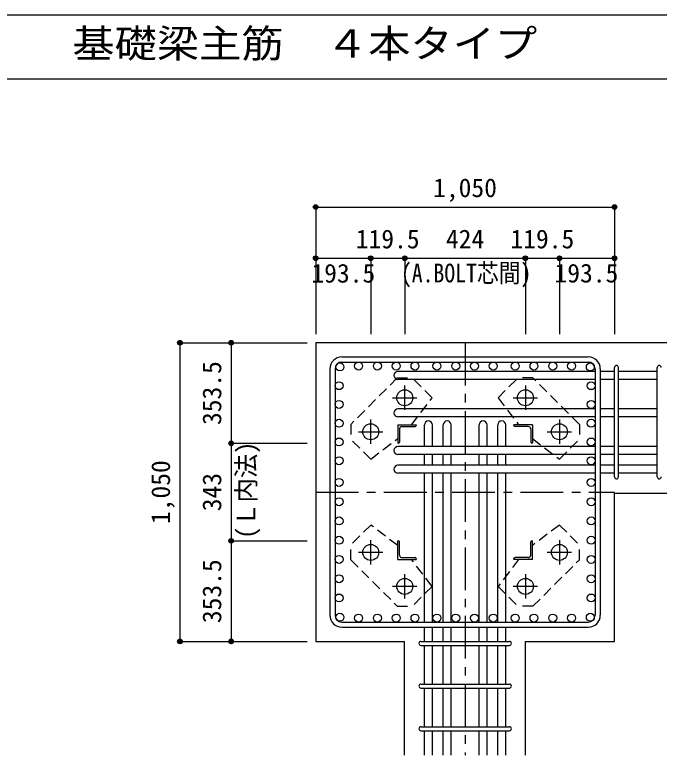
# Model space of a CAD drawing. Units: millimetres at full size, sheet at 1:30. Extents: x -5973 to 5954, y -4195 to 4201.
# Drawn here: x -1030 to 1234, y 1598 to 4201 of the extents above; entities that cross this region are included whole.
import ezdxf
from ezdxf.enums import TextEntityAlignment as Align

# ---------------------------------------------------------------- set-up
doc = ezdxf.new("R2010")
doc.units = ezdxf.units.MM
doc.header["$LTSCALE"] = 30
doc.header["$PDMODE"] = 32
doc.header["$PDSIZE"] = 15
doc.linetypes.add('CHAIN1', pattern=[8, 5, -1, 1, -1])
doc.linetypes.add('DASHED1', pattern=[1.8, 1.2, -0.6])
for name, color, linetype in [('0-1', 2, 'Continuous'), ('0-2', 4, 'Continuous'), ('0-3', 3, 'Continuous'), ('0-4', 7, 'Continuous'), ('0-5', 7, 'Continuous'), ('0-6', 7, 'Continuous'), ('0-7', 4, 'Continuous'), ('0-9', 4, 'DASHED1'), ('0-D', 4, 'Continuous'), ('6-7_文字', 7, 'Continuous'), ('F-0_枠', 6, 'Continuous')]:
    doc.layers.add(name, color=color, linetype=linetype)
doc.styles.add('ＭＳ ゴシック', font='')
doc.styles.get('ＭＳ ゴシック').set_extended_font_data('MS Gothic')

msp = doc.modelspace()

# ---------------------------------------------------------------- linework, layer by layer
at = {"layer": '0-1'}
for p, q in [((27.44, 3048.3), (27.44, 1998.3)), ((1477.44, 3048.3), (27.44, 3048.3)), ((1077.44, 2519.87), (1477.44, 2519.87)), ((1077.44, 1998.3), (1077.44, 2519.87)), ((27.44, 1998.3), (339.94, 1998.3)), ((339.94, 1598.3), (339.94, 1998.3))]:
    msp.add_line(p, q, dxfattribs=at)
msp.add_lwpolyline([(764.94, 1598.3), (764.94, 1998.3), (1077.44, 1998.3)], dxfattribs=at)
at = {"layer": '0-2', "linetype": 'CHAIN1'}
for p, q in [((340.44, 2812.1), (340.44, 2897.6)), ((764.44, 2897.6), (764.44, 2812.1)), ((297.64, 2854.8), (383.14, 2854.8)), ((721.74, 2854.8), (807.24, 2854.8)), ((220.94, 2692.6), (220.94, 2778.1)), ((883.94, 2778.1), (883.94, 2692.6)), ((178.14, 2735.3), (263.64, 2735.3)), ((841.24, 2735.3), (926.74, 2735.3)), ((220.94, 2268.5), (220.94, 2354)), ((883.94, 2354), (883.94, 2268.5)), ((263.64, 2311.3), (178.14, 2311.3)), ((926.74, 2311.3), (841.24, 2311.3)), ((340.44, 2149), (340.44, 2234.5)), ((764.44, 2234.5), (764.44, 2149)), ((383.14, 2191.8), (297.64, 2191.8)), ((807.24, 2191.8), (721.74, 2191.8))]:
    msp.add_line(p, q, dxfattribs=at)
at = {"layer": '0-2'}
for p, q in [((315.94, 2759.8), (380.94, 2759.8)), ((315.94, 2759.8), (315.94, 2694.8)), ((380.94, 2759.8), (380.94, 2757.8)), ((788.94, 2759.8), (723.94, 2759.8)), ((723.94, 2757.8), (723.94, 2759.8)), ((788.94, 2759.8), (788.94, 2694.8)), ((321.94, 2745.3), (321.94, 2698.8)), ((330.44, 2753.8), (376.94, 2753.8)), ((774.44, 2753.8), (727.94, 2753.8)), ((782.94, 2745.3), (782.94, 2698.8)), ((317.94, 2694.8), (315.94, 2694.8)), ((788.94, 2694.8), (786.94, 2694.8)), ((315.94, 2351.8), (317.94, 2351.8)), ((315.94, 2286.8), (315.94, 2351.8)), ((321.94, 2301.3), (321.94, 2347.8)), ((782.94, 2301.3), (782.94, 2347.8)), ((786.94, 2351.8), (788.94, 2351.8)), ((788.94, 2286.8), (788.94, 2351.8)), ((330.44, 2292.8), (376.94, 2292.8)), ((774.44, 2292.8), (727.94, 2292.8)), ((315.94, 2286.8), (380.94, 2286.8)), ((380.94, 2288.8), (380.94, 2286.8)), ((723.94, 2286.8), (723.94, 2288.8)), ((788.94, 2286.8), (723.94, 2286.8))]:
    msp.add_line(p, q, dxfattribs=at)
at = {"layer": '0-2', "color": 3}
for centre in [(340.44, 2854.8), (764.44, 2854.8), (220.94, 2735.3), (883.94, 2735.3), (220.94, 2311.3), (883.94, 2311.3), (340.44, 2191.8), (764.44, 2191.8)]:
    msp.add_circle(centre, 28, dxfattribs=at)
at = {"layer": '0-2'}
for centre, radius, start, end in [((330.44, 2745.3), 8.5, 90, 180), ((376.94, 2757.8), 4, 270, 0), ((727.94, 2757.8), 4, 180, 270), ((774.44, 2745.3), 8.5, 0, 90), ((317.94, 2698.8), 4, 270, 0), ((786.94, 2698.8), 4, 180, 270), ((317.94, 2347.8), 4, 0, 90), ((786.94, 2347.8), 4, 90, 180), ((330.44, 2301.3), 8.5, 180, 270), ((376.94, 2288.8), 4, 0, 90), ((727.94, 2288.8), 4, 90, 180), ((774.44, 2301.3), 8.5, 270, 0)]:
    msp.add_arc(centre, radius, start, end, dxfattribs=at)
at = {"layer": '0-3'}
for centre in [(112.37, 2963.37), (178.37, 2966.3), (244.37, 2966.3), (310.37, 2966.3), (376.37, 2966.3), (453.44, 2966.3), (519.44, 2966.3), (585.44, 2966.3), (651.44, 2966.3), (728.51, 2966.3), (794.51, 2966.3), (860.51, 2966.3), (926.51, 2966.3), (992.51, 2963.37), (109.44, 2897.37), (995.44, 2897.37), (109.44, 2831.37), (995.44, 2831.37), (109.44, 2765.37), (995.44, 2765.37), (109.44, 2699.37), (995.44, 2699.37), (109.44, 2633.37), (995.44, 2633.37), (109.44, 2557.15), (995.44, 2557.15), (109.44, 2489.45), (995.44, 2489.45), (109.44, 2421.74), (995.44, 2421.74), (109.44, 2354.04), (995.44, 2354.04), (109.44, 2286.34), (995.44, 2286.34), (109.44, 2218.63), (995.44, 2218.63), (109.44, 2150.93), (995.44, 2150.93), (112.37, 2083.23), (178.37, 2080.3), (244.37, 2080.3), (310.37, 2080.3), (376.37, 2080.3), (453.44, 2080.3), (519.44, 2080.3), (585.44, 2080.3), (651.44, 2080.3), (728.51, 2080.3), (794.51, 2080.3), (860.51, 2080.3), (926.51, 2080.3), (992.51, 2083.23)]:
    msp.add_circle(centre, 14, dxfattribs=at)
at = {"layer": '0-4'}
for p, q in [((119.44, 2998.3), (985.44, 2998.3)), ((119.44, 2980.3), (985.44, 2980.3)), ((77.44, 2956.3), (77.44, 2090.3)), ((95.44, 2956.3), (95.44, 2090.3)), ((1009.44, 2956.3), (1009.44, 2090.3)), ((1027.44, 2956.3), (1027.44, 2090.3)), ((119.44, 2066.3), (985.44, 2066.3)), ((119.44, 2048.3), (985.44, 2048.3))]:
    msp.add_line(p, q, dxfattribs=at)
for centre, radius, start, end in [((119.44, 2956.3), 42, 90, 180), ((985.44, 2956.3), 42, 0, 90), ((119.44, 2956.3), 24, 90, 180), ((985.44, 2956.3), 24, 0, 90), ((119.44, 2090.3), 42, 180, 270), ((119.44, 2090.3), 24, 180, 270), ((985.44, 2090.3), 42, 270, 0), ((985.44, 2090.3), 24, 270, 0)]:
    msp.add_arc(centre, radius, start, end, dxfattribs=at)
at = {"layer": '0-5'}
for p, q in [((1009.44, 2947.37), (316.44, 2947.37)), ((1077.44, 2947.37), (1027.44, 2947.37)), ((1227.44, 2947.37), (1091.44, 2947.37)), ((1009.44, 2919.37), (316.44, 2919.37)), ((1077.44, 2919.37), (1027.44, 2919.37)), ((1227.44, 2919.37), (1091.44, 2919.37)), ((1009.44, 2815.37), (316.44, 2815.37)), ((1077.44, 2815.37), (1027.44, 2815.37)), ((1227.44, 2815.37), (1091.44, 2815.37)), ((1009.44, 2787.37), (316.44, 2787.37)), ((1077.44, 2787.37), (1027.44, 2787.37)), ((1227.44, 2787.37), (1091.44, 2787.37)), ((409.44, 2683.37), (409.44, 2759.3)), ((437.44, 2683.37), (437.44, 2759.3)), ((475.44, 2683.37), (475.44, 2759.3)), ((503.44, 2683.37), (503.44, 2759.3)), ((601.44, 2683.37), (601.44, 2759.3)), ((629.44, 2683.37), (629.44, 2759.3)), ((667.44, 2683.37), (667.44, 2759.3)), ((695.44, 2683.37), (695.44, 2759.3)), ((1009.44, 2683.37), (316.44, 2683.37)), ((1077.44, 2683.37), (1027.44, 2683.37)), ((1227.44, 2683.37), (1091.44, 2683.37)), ((1009.44, 2655.37), (316.44, 2655.37)), ((409.44, 2617.37), (409.44, 2655.37)), ((437.44, 2617.37), (437.44, 2655.37)), ((475.44, 2617.37), (475.44, 2655.37)), ((503.44, 2617.37), (503.44, 2655.37)), ((601.44, 2617.37), (601.44, 2655.37)), ((629.44, 2617.37), (629.44, 2655.37)), ((667.44, 2617.37), (667.44, 2655.37)), ((695.44, 2617.37), (695.44, 2655.37)), ((1077.44, 2655.37), (1027.44, 2655.37)), ((1227.44, 2655.37), (1091.44, 2655.37)), ((1009.44, 2617.37), (316.44, 2617.37)), ((1077.44, 2617.37), (1027.44, 2617.37)), ((1227.44, 2617.37), (1091.44, 2617.37)), ((1009.44, 2589.37), (316.44, 2589.37)), ((409.44, 2066.3), (409.44, 2589.37)), ((437.44, 2066.3), (437.44, 2589.37)), ((475.44, 2066.3), (475.44, 2589.37)), ((503.44, 2066.3), (503.44, 2589.37)), ((601.44, 2066.3), (601.44, 2589.37)), ((629.44, 2066.3), (629.44, 2589.37)), ((667.44, 2066.3), (667.44, 2589.37)), ((695.44, 2066.3), (695.44, 2589.37)), ((1077.44, 2589.37), (1027.44, 2589.37)), ((1227.44, 2589.37), (1091.44, 2589.37)), ((409.44, 1998.3), (409.44, 2048.3)), ((437.44, 1998.3), (437.44, 2048.3)), ((475.44, 1998.3), (475.44, 2048.3)), ((503.44, 1998.3), (503.44, 2048.3)), ((601.44, 1998.3), (601.44, 2048.3)), ((629.44, 1998.3), (629.44, 2048.3)), ((667.44, 1998.3), (667.44, 2048.3)), ((695.44, 1998.3), (695.44, 2048.3)), ((409.44, 1848.3), (409.44, 1984.3)), ((437.44, 1848.3), (437.44, 1984.3)), ((475.44, 1848.3), (475.44, 1984.3)), ((503.44, 1848.3), (503.44, 1984.3)), ((601.44, 1848.3), (601.44, 1984.3)), ((629.44, 1848.3), (629.44, 1984.3)), ((667.44, 1848.3), (667.44, 1984.3)), ((695.44, 1848.3), (695.44, 1984.3)), ((409.44, 1698.3), (409.44, 1834.3)), ((437.44, 1698.3), (437.44, 1834.3)), ((475.44, 1698.3), (475.44, 1834.3)), ((503.44, 1698.3), (503.44, 1834.3)), ((601.44, 1698.3), (601.44, 1834.3)), ((629.44, 1698.3), (629.44, 1834.3)), ((667.44, 1698.3), (667.44, 1834.3)), ((695.44, 1698.3), (695.44, 1834.3)), ((409.44, 1598.3), (409.44, 1684.3)), ((437.44, 1598.3), (437.44, 1684.3)), ((475.44, 1598.3), (475.44, 1684.3)), ((503.44, 1598.3), (503.44, 1684.3)), ((601.44, 1598.3), (601.44, 1684.3)), ((629.44, 1598.3), (629.44, 1684.3)), ((667.44, 1598.3), (667.44, 1684.3)), ((695.44, 1598.3), (695.44, 1684.3))]:
    msp.add_line(p, q, dxfattribs=at)
for centre, start, end in [((316.44, 2933.37), 90, 270), ((316.44, 2801.37), 90, 270), ((423.44, 2759.3), 0, 180), ((489.44, 2759.3), 0, 180), ((615.44, 2759.3), 0, 180), ((681.44, 2759.3), 0, 180), ((316.44, 2669.37), 90, 270), ((316.44, 2603.37), 90, 270)]:
    msp.add_arc(centre, 14, start, end, dxfattribs=at)
at = {"layer": '0-6'}
for p, q in [((1077.44, 2576.87), (1077.44, 2961.37)), ((1091.44, 2576.87), (1091.44, 2961.37)), ((1227.44, 2576.87), (1227.44, 2961.37)), ((396.94, 1998.3), (707.94, 1998.3)), ((396.94, 1984.3), (707.94, 1984.3)), ((396.94, 1848.3), (707.94, 1848.3)), ((396.94, 1834.3), (707.94, 1834.3)), ((396.94, 1698.3), (707.94, 1698.3)), ((396.94, 1684.3), (707.94, 1684.3))]:
    msp.add_line(p, q, dxfattribs=at)
for centre, start, end in [((1084.44, 2961.37), 0, 180), ((1084.44, 2961.37), 0, 180), ((1084.44, 2961.37), 0, 180), ((1084.44, 2961.37), 0, 180), ((1234.44, 2961.37), 0, 180), ((1084.44, 2576.87), 180, 0), ((1084.44, 2576.87), 180, 0), ((1084.44, 2576.87), 180, 0), ((1084.44, 2576.87), 180, 0), ((1234.44, 2576.87), 180, 0), ((396.94, 1991.3), 90, 270), ((396.94, 1991.3), 90, 270), ((396.94, 1991.3), 90, 270), ((396.94, 1991.3), 90, 270), ((707.94, 1991.3), 270, 90), ((707.94, 1991.3), 270, 90), ((707.94, 1991.3), 270, 90), ((707.94, 1991.3), 270, 90), ((396.94, 1841.3), 90, 270), ((707.94, 1841.3), 270, 90), ((396.94, 1691.3), 90, 270), ((707.94, 1691.3), 270, 90)]:
    msp.add_arc(centre, 7, start, end, dxfattribs=at)
at = {"layer": '0-9'}
for p, q in [((314.31, 2924.77), (150.97, 2761.43)), ((314.31, 2924.77), (366.63, 2924.77)), ((436.62, 2854.78), (366.63, 2924.77)), ((668.25, 2854.78), (738.24, 2924.77)), ((790.57, 2924.77), (738.24, 2924.77)), ((953.91, 2761.43), (790.57, 2924.77)), ((364.24, 2759.8), (436.62, 2854.78)), ((668.25, 2854.78), (740.64, 2759.8)), ((150.97, 2761.43), (150.97, 2709.1)), ((953.91, 2761.43), (953.91, 2709.1)), ((220.96, 2639.11), (150.97, 2709.1)), ((220.96, 2639.11), (315.94, 2711.5)), ((788.94, 2711.5), (883.92, 2639.11)), ((883.92, 2639.11), (953.91, 2709.1)), ((220.96, 2407.48), (150.97, 2337.5)), ((315.94, 2335.1), (220.96, 2407.48)), ((883.92, 2407.49), (788.94, 2335.1)), ((883.92, 2407.49), (953.91, 2337.5)), ((150.97, 2285.17), (150.97, 2337.5)), ((953.91, 2285.17), (953.91, 2337.5)), ((150.97, 2285.17), (314.31, 2121.83)), ((436.62, 2191.82), (364.24, 2286.8)), ((740.64, 2286.8), (668.25, 2191.82)), ((790.57, 2121.83), (953.91, 2285.17)), ((436.62, 2191.82), (366.63, 2121.83)), ((668.25, 2191.82), (738.24, 2121.83)), ((314.31, 2121.83), (366.63, 2121.83)), ((790.57, 2121.83), (738.24, 2121.83))]:
    msp.add_line(p, q, dxfattribs=at)
at = {"layer": '0-D'}
for p, q in [((27.44, 3525.34), (27.44, 3345.34)), ((27.44, 3525.34), (1077.44, 3525.34)), ((27.44, 3525.34), (1077.44, 3525.34)), ((1077.44, 3525.34), (1077.44, 3345.34)), ((27.44, 3345.34), (27.44, 3078.3)), ((27.44, 3345.34), (27.44, 3078.3)), ((27.44, 3345.34), (220.94, 3345.34)), ((220.94, 3345.34), (220.94, 3078.3)), ((220.94, 3345.34), (340.44, 3345.34)), ((340.44, 3345.34), (340.44, 3078.3)), ((340.44, 3345.34), (764.44, 3345.34)), ((764.44, 3345.34), (764.44, 3078.3)), ((764.44, 3345.34), (883.94, 3345.34)), ((883.94, 3345.34), (883.94, 3078.3)), ((883.94, 3345.34), (1077.44, 3345.34)), ((1077.44, 3345.34), (1077.44, 3078.3)), ((-449.6, 3048.3), (-269.6, 3048.3)), ((-449.6, 3048.3), (-269.6, 3048.3)), ((-449.6, 3048.3), (-449.6, 1998.3)), ((-269.6, 3048.3), (-2.56, 3048.3)), ((-269.6, 3048.3), (-269.6, 2694.8)), ((-269.6, 2694.8), (-2.56, 2694.8)), ((-269.6, 2694.8), (-269.6, 2351.8)), ((-269.6, 2351.8), (-2.56, 2351.8)), ((-269.6, 2351.8), (-269.6, 1998.3)), ((-449.6, 1998.3), (-269.6, 1998.3)), ((-269.6, 1998.3), (-2.56, 1998.3)), ((-269.6, 1998.3), (-2.56, 1998.3))]:
    msp.add_line(p, q, dxfattribs=at)
at = {"layer": '0-D', "linetype": 'CHAIN1'}
for p, q in [((552.44, 3048.3), (552.44, 1598.3)), ((27.44, 2523.3), (1077.44, 2523.3))]:
    msp.add_line(p, q, dxfattribs=at)
at = {"layer": '0-D'}
for centre, radius in [((27.44, 3525.34), 8), ((27.44, 3525.34), 7.2), ((27.44, 3525.34), 6.4), ((27.44, 3525.34), 5.6), ((27.44, 3525.34), 4.8), ((27.44, 3525.34), 4), ((27.44, 3525.34), 3.2), ((27.44, 3525.34), 2.4), ((27.44, 3525.34), 1.6), ((27.44, 3525.34), 0.8), ((1077.44, 3525.34), 8), ((1077.44, 3525.34), 7.2), ((1077.44, 3525.34), 6.4), ((1077.44, 3525.34), 5.6), ((1077.44, 3525.34), 4.8), ((1077.44, 3525.34), 4), ((1077.44, 3525.34), 3.2), ((1077.44, 3525.34), 2.4), ((1077.44, 3525.34), 1.6), ((1077.44, 3525.34), 0.8), ((27.44, 3345.34), 8), ((27.44, 3345.34), 7.2), ((27.44, 3345.34), 6.4), ((27.44, 3345.34), 5.6), ((27.44, 3345.34), 4.8), ((27.44, 3345.34), 4), ((27.44, 3345.34), 3.2), ((27.44, 3345.34), 2.4), ((27.44, 3345.34), 1.6), ((27.44, 3345.34), 0.8), ((220.94, 3345.34), 8), ((220.94, 3345.34), 7.2), ((220.94, 3345.34), 6.4), ((220.94, 3345.34), 5.6), ((220.94, 3345.34), 4.8), ((220.94, 3345.34), 4), ((220.94, 3345.34), 3.2), ((220.94, 3345.34), 2.4), ((220.94, 3345.34), 1.6), ((220.94, 3345.34), 0.8), ((340.44, 3345.34), 8), ((340.44, 3345.34), 7.2), ((340.44, 3345.34), 6.4), ((340.44, 3345.34), 5.6), ((340.44, 3345.34), 4.8), ((340.44, 3345.34), 4), ((340.44, 3345.34), 3.2), ((340.44, 3345.34), 2.4), ((340.44, 3345.34), 1.6), ((340.44, 3345.34), 0.8), ((764.44, 3345.34), 8), ((764.44, 3345.34), 7.2), ((764.44, 3345.34), 6.4), ((764.44, 3345.34), 5.6), ((764.44, 3345.34), 4.8), ((764.44, 3345.34), 4), ((764.44, 3345.34), 3.2), ((764.44, 3345.34), 2.4), ((764.44, 3345.34), 1.6), ((764.44, 3345.34), 0.8), ((883.94, 3345.34), 8), ((883.94, 3345.34), 7.2), ((883.94, 3345.34), 6.4), ((883.94, 3345.34), 5.6), ((883.94, 3345.34), 4.8), ((883.94, 3345.34), 4), ((883.94, 3345.34), 3.2), ((883.94, 3345.34), 2.4), ((883.94, 3345.34), 1.6), ((883.94, 3345.34), 0.8), ((1077.44, 3345.34), 8), ((1077.44, 3345.34), 7.2), ((1077.44, 3345.34), 6.4), ((1077.44, 3345.34), 5.6), ((1077.44, 3345.34), 4.8), ((1077.44, 3345.34), 4), ((1077.44, 3345.34), 3.2), ((1077.44, 3345.34), 2.4), ((1077.44, 3345.34), 1.6), ((1077.44, 3345.34), 0.8), ((-449.6, 3048.3), 8), ((-449.6, 3048.3), 7.2), ((-449.6, 3048.3), 6.4), ((-449.6, 3048.3), 5.6), ((-449.6, 3048.3), 4.8), ((-449.6, 3048.3), 4), ((-449.6, 3048.3), 3.2), ((-449.6, 3048.3), 2.4), ((-449.6, 3048.3), 1.6), ((-449.6, 3048.3), 0.8), ((-269.6, 3048.3), 8), ((-269.6, 3048.3), 7.2), ((-269.6, 3048.3), 6.4), ((-269.6, 3048.3), 5.6), ((-269.6, 3048.3), 4.8), ((-269.6, 3048.3), 4), ((-269.6, 3048.3), 3.2), ((-269.6, 3048.3), 2.4), ((-269.6, 3048.3), 1.6), ((-269.6, 3048.3), 0.8), ((-269.6, 2694.8), 8), ((-269.6, 2694.8), 7.2), ((-269.6, 2694.8), 6.4), ((-269.6, 2694.8), 5.6), ((-269.6, 2694.8), 4.8), ((-269.6, 2694.8), 4), ((-269.6, 2694.8), 3.2), ((-269.6, 2694.8), 2.4), ((-269.6, 2694.8), 1.6), ((-269.6, 2694.8), 0.8), ((-269.6, 2351.8), 8), ((-269.6, 2351.8), 7.2), ((-269.6, 2351.8), 6.4), ((-269.6, 2351.8), 5.6), ((-269.6, 2351.8), 4.8), ((-269.6, 2351.8), 4), ((-269.6, 2351.8), 3.2), ((-269.6, 2351.8), 2.4), ((-269.6, 2351.8), 1.6), ((-269.6, 2351.8), 0.8), ((-449.6, 1998.3), 8), ((-449.6, 1998.3), 7.2), ((-449.6, 1998.3), 6.4), ((-269.6, 1998.3), 8), ((-269.6, 1998.3), 7.2), ((-269.6, 1998.3), 6.4), ((-449.6, 1998.3), 5.6), ((-449.6, 1998.3), 4.8), ((-449.6, 1998.3), 4), ((-449.6, 1998.3), 3.2), ((-449.6, 1998.3), 2.4), ((-449.6, 1998.3), 1.6), ((-449.6, 1998.3), 0.8), ((-269.6, 1998.3), 5.6), ((-269.6, 1998.3), 4.8), ((-269.6, 1998.3), 4), ((-269.6, 1998.3), 3.2), ((-269.6, 1998.3), 2.4), ((-269.6, 1998.3), 1.6), ((-269.6, 1998.3), 0.8)]:
    msp.add_circle(centre, radius, dxfattribs=at)
at = {"layer": '0-D', "color": 7}
for p in [(27.44, 3525.34), (27.44, 3525.34), (1077.44, 3525.34), (27.44, 3345.34), (27.44, 3345.34), (220.94, 3345.34), (220.94, 3345.34), (340.44, 3345.34), (340.44, 3345.34), (764.44, 3345.34), (764.44, 3345.34), (883.94, 3345.34), (883.94, 3345.34), (1077.44, 3345.34), (1077.44, 3345.34), (-449.6, 3048.3), (-269.6, 3048.3), (-269.6, 3048.3), (-269.6, 2694.8), (-269.6, 2694.8), (-269.6, 2351.8), (-269.6, 2351.8), (-449.6, 1998.3), (-269.6, 1998.3), (-269.6, 1998.3)]:
    msp.add_point(p, dxfattribs=at)
at = {"layer": 'F-0_枠'}
msp.add_line((-5972.88, 4201.15), (5954.1, 4201.15), dxfattribs=at)
at = {"layer": 'F-0_枠', "color": 2}
msp.add_line((-5972.88, 3976.15), (3723.6, 3976.15), dxfattribs=at)

# ---------------------------------------------------------------- texts
at = {"layer": '0-7', "style": 'ＭＳ ゴシック', "width": 0.85}
msp.add_text('(A.BOLT芯間)', height=65.98, dxfattribs=at).set_placement((326.92, 3240.58), align=Align.BOTTOM_LEFT)
at = {"layer": '0-7', "style": 'ＭＳ ゴシック', "width": 0.95}
msp.add_text('(Ｌ内法)', height=65.98, rotation=90, dxfattribs=at).set_placement((-164.55, 2358.7), align=Align.BOTTOM_LEFT)
at = {"layer": '0-D', "style": 'ＭＳ ゴシック'}
for s, p in [('1,050', (439.94, 3540.34)), ('119.5', (168.19, 3360.34)), ('424', (484.94, 3360.34)), ('119.5', (711.69, 3360.34)), ('193.5', (12.37, 3239.94)), ('193.5', (866.54, 3240.29))]:
    msp.add_text(s, height=65.98, dxfattribs=at).set_placement(p, align=Align.BOTTOM_LEFT)
for s, p in [('353.5', (-284.6, 2759.05)), ('1,050', (-464.6, 2410.8)), ('343', (-284.6, 2455.8)), ('353.5', (-284.6, 2062.55))]:
    msp.add_text(s, height=65.98, rotation=90, dxfattribs=at).set_placement(p, align=Align.BOTTOM_LEFT)
at = {"layer": '6-7_文字', "color": 2, "style": 'ＭＳ ゴシック', "width": 1.1}
msp.add_text('\u3000\u3000基礎梁主筋\u3000４本タイプ', height=98.97, dxfattribs=at).set_placement((-1124.64, 4021.15), align=Align.BOTTOM_LEFT)

doc.saveas('drawing.dxf')
